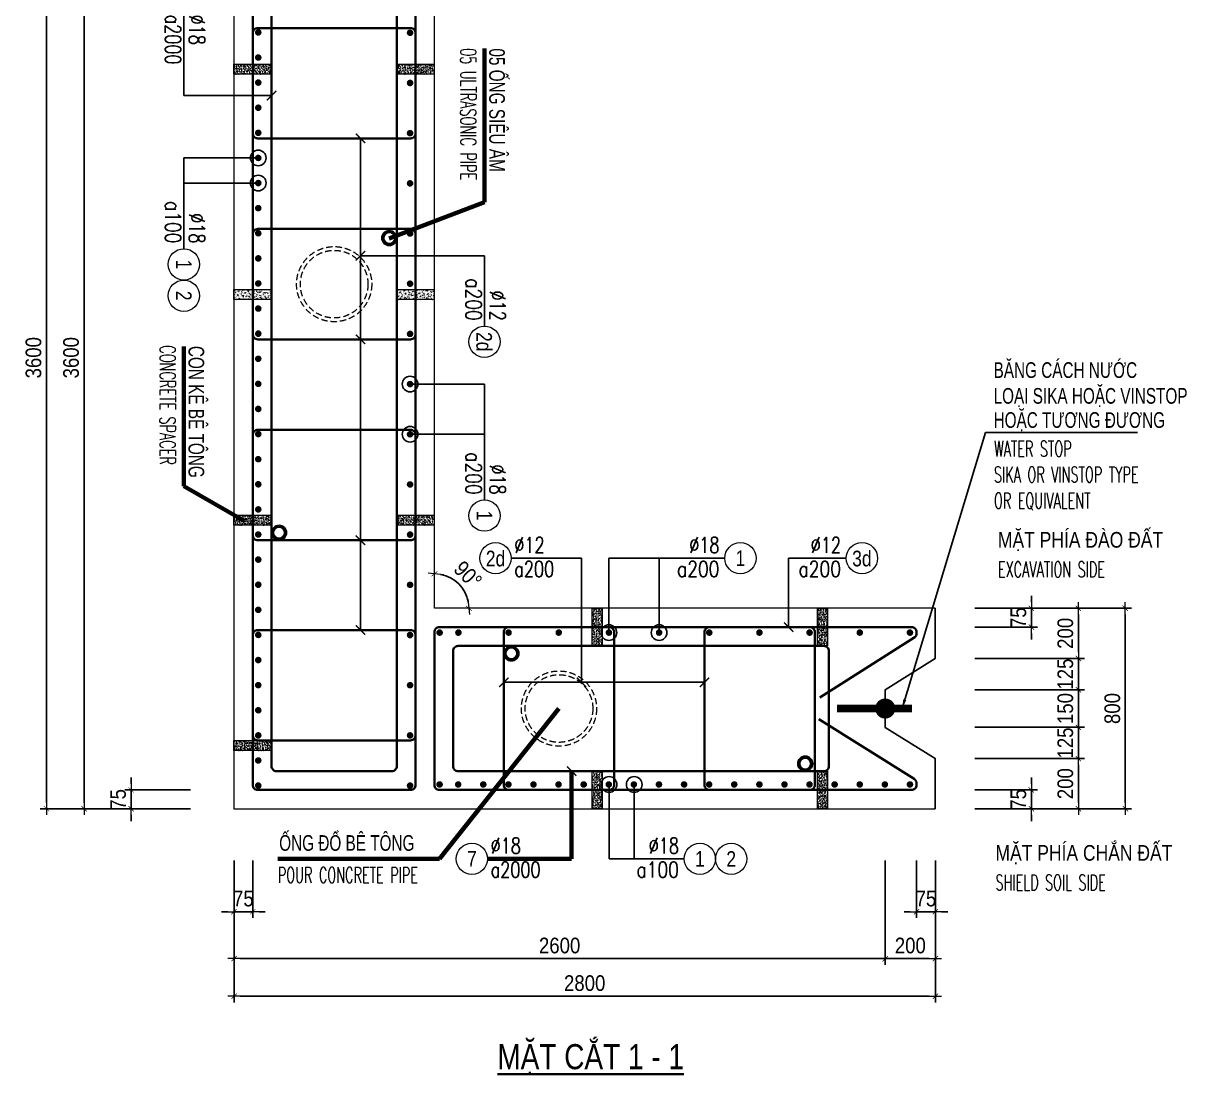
# Model space of a CAD drawing. Header units: millimetres. Extents: x -642477 to 1168880, y -27982 to 330379.
# Drawn here: x 885706 to 899641, y 84582 to 97172 of the extents above; entities that cross this region are included whole.
import ezdxf
from ezdxf.enums import TextEntityAlignment as Align

# ---------------------------------------------------------------- set-up
doc = ezdxf.new("R2010")
doc.units = ezdxf.units.MM
doc.linetypes.add('HIDDEN', pattern=[0.375, 0.25, -0.125])
doc.layers.get('0').update_dxf_attribs({"lineweight": 20})
doc.layers.get('Defpoints').update_dxf_attribs({"color": 151, "lineweight": 9})
for name, color, linetype, lineweight in [('NDC_S_BREAK-LINE', 1, 'Continuous', 15), ('NDC_S_DIAPHGRAM WALL', 3, 'Continuous', 20), ('NDC_S_DIM', 1, 'Continuous', 15), ('NDC_S_ENG TITLE', 3, 'Continuous', 20), ('NDC_S_HATCH MATERIAL', 8, 'Continuous', 13), ('NDC_S_LEADER', 1, 'Continuous', 15), ('NDC_S_LEVEL TEXT', 7, 'Continuous', 20), ('NDC_S_REBAR', 4, 'Continuous', 35), ('NDC_S_VN TEXT', 7, 'Continuous', 20), ('NDC_S_VN TITLE', 6, 'Continuous', 35)]:
    doc.layers.add(name, color=color, linetype=linetype, lineweight=lineweight)
doc.layers.add('NDC_S_REBAR DES.', color=2, linetype='Continuous')
doc.styles.add('ARIAL', font='arial.ttf', dxfattribs={"width": 0.8})
doc.styles.add('NDC_ARIAL', font='arial.ttf', dxfattribs={"width": 0.85})
doc.styles.add('NDC_DIM', font='', dxfattribs={"width": 0.75})
doc.styles.add('NDC_EN TXT', font='romans.shx', dxfattribs={"width": 0.8})
doc.styles.get('NDC_DIM').set_extended_font_data('Dotum')
doc.dimstyles.new('A1-NDC-1-25 (x3)', dxfattribs={"dimscale": 75, "dimtxt": 2.5, "dimasz": 1, "dimexe": 1, "dimexo": 0, "dimgap": 0.8, "dimtad": 1, "dimdec": 0, "dimlfac": 0.333333, "dimdsep": 46, "dimtxsty": 'NDC_ARIAL', "dimblk": 'DIMMARK', "dimcen": 49999.938995, "dimdle": 1.5, "dimclrd": 1, "dimclre": 1, "dimclrt": 3, "dimadec": 0, "dimazin": 0, "dimtfac": 1, "dimtdec": 0, "dimtix": 1, "dimtmove": 2, "dimatfit": 3, "dimfxl": 1, "dimarcsym": 0})
doc.dimstyles.new('NDC_dim_25', dxfattribs={"dimscale": 25, "dimtxt": 2.2, "dimasz": 1.5, "dimexe": 1.5, "dimexo": 2.5, "dimgap": 1, "dimtad": 1, "dimdec": 0, "dimzin": 0, "dimdsep": 46, "dimtxsty": 'NDC_DIM', "dimblk": 'DIMMARK', "dimcen": 0.09, "dimdle": 1.2, "dimclrd": 1, "dimclre": 1, "dimclrt": 3, "dimadec": 0, "dimazin": 0, "dimtfac": 1, "dimtdec": 0, "dimtix": 1, "dimtofl": 0, "dimtmove": 0, "dimatfit": 3, "dimfxl": 6, "dimfxlon": 1, "dimtolj": 1, "dimtzin": 0, "dimarcsym": 0})

# ---------------------------------------------------------------- blocks, each defined once
blk = doc.blocks.new('DIMMARK')
at = {"layer": 'NDC_S_DIM', "color": 1}
blk.add_line((-1.5, 0), (1, 0), dxfattribs=at)
at = {"layer": 'NDC_S_DIM', "color": 2, "const_width": 0.1}
blk.add_lwpolyline([(-0.424, -0.424), (0.424, 0.424)], dxfattribs=at)
blk = doc.blocks.new('Ong sieu am')
at = {"layer": 'NDC_S_HATCH MATERIAL'}
h = blk.add_hatch(dxfattribs=at)
h.set_pattern_fill('ANSI31', color=256, scale=20)
h.set_pattern_definition([(45, (0, 0), (-1.76776695, 1.76776695), [])])
h.paths.add_polyline_path([(-7119.3, 51158.9, 1), (-7179.3, 51158.9, 1)])
h.paths.add_polyline_path([(-7171.3, 51158.9, -1), (-7127.3, 51158.9, -1)], flags=16)
at = {"layer": 'NDC_S_REBAR DES.'}
for radius in [30, 22]:
    blk.add_circle((-7149.3, 51158.9), radius, dxfattribs=at)
blk = doc.blocks.new('ong do BT')
at = {"layer": 'NDC_S_HATCH MATERIAL', "linetype": 'HIDDEN', "ltscale": 100}
for radius in [150, 135]:
    blk.add_circle((-6323.7, 51237.8), radius, dxfattribs=at)
blk = doc.blocks.new('con ke BT')
at = {"layer": 'NDC_S_HATCH MATERIAL'}
h = blk.add_hatch(dxfattribs=at)
h.set_pattern_fill('AR-CONC', color=256, scale=2)
h.set_pattern_definition([(50, (0, 0), (14.3452037, -1.2550427), [1.5, -16.5]), (355, (0, 0), (-2.7750267, 15.0438427), [1.2, -13.2]), (100.451444, (1.195, -0.105), (11.570177, 13.7888), [1.274804, -14.0228422]), (46.1842, (0, 4), (21.3448266, -3.3103856), [2.25, -24.75]), (96.635635, (1.779, 3.724), (18.693239, 19.482372), [1.912207, -21.034275]), (351.184164, (0, 4), (18.693239, 19.482372), [1.8, -19.8]), (21, (2, 3), (11.938141, -8.0523778), [1.5, -16.5]), (326, (2, 3), (4.8663066, 14.503001), [1.2, -13.2]), (71.451445, (2.995, 2.329), (16.8044475, 6.450623), [1.274804, -14.0228422]), (37.5, (0, 0), (0.2431971, 6.6578771), [0, -13.04, 0, -13.4, 0, -13.25]), (7.5, (0, 0), (5.2613907, 7.8882342), [0, -7.64, 0, -12.74, 0, -5.05]), (327.5, (-4.46, 0), (10.6764487, -0.45109743), [0, -5, 0, -15.6, 0, -20.7]), (317.5, (-6.46, 0), (11.6637234, 2.0020996), [0, -6.5, 0, -10.36, 0, -14.7])])
h.paths.add_polyline_path([(-7076.9, 51430.9), (-7116.9, 51430.9), (-7116.9, 51280.9), (-7076.9, 51280.9)])
at = {"layer": 'NDC_S_BREAK-LINE'}
blk.add_lwpolyline([(-7116.9, 51430.9), (-7116.9, 51280.9), (-7076.9, 51280.9), (-7076.9, 51430.9)], close=True, dxfattribs=at)
blk = doc.blocks.new('*U2688')
at = {"layer": 'NDC_S_LEADER', "xscale": 3, "yscale": 3, "zscale": 3}
blk.add_blockref('con ke BT', (21291, -154068), dxfattribs=at)
blk = doc.blocks.new('*U2683')
at = {"layer": 'NDC_S_DIM', "color": 0, "linetype": 'ByBlock', "lineweight": -2, "transparency": 16777216}
for p in [(0, 0), (2700, 0), (5400, 0)]:
    blk.add_blockref('*U2688', p, dxfattribs=at)
blk = doc.blocks.new('*U2684')
at = {"layer": 'NDC_S_LEADER', "xscale": 3, "yscale": 3, "zscale": 3}
blk.add_blockref('con ke BT', (21291, -154068), dxfattribs=at)
blk = doc.blocks.new('*U2685')
at = {"layer": 'NDC_S_DIM', "color": 0, "linetype": 'ByBlock', "lineweight": -2, "transparency": 16777216}
for p in [(0, 0), (2700, 0), (5400, 0), (8100, 0)]:
    blk.add_blockref('*U2684', p, dxfattribs=at)
blk = doc.blocks.new('*U367')
blk.add_circle((-2.5, 0), 2.5)
at = {"layer": 'NDC_S_VN TEXT', "color": 3, "style": 'NDC_EN TXT', "width": 0.75}
for tag, p in [('DK1', (0.5, 0.85)), ('KC1', (0.5, -2.97))]:
    blk.add_attdef(tag, p, '', height=2.5, dxfattribs=at)
at = {"layer": 'NDC_S_VN TEXT', "color": 7, "style": 'ARIAL', "width": 0.8}
blk.add_attdef('SH2', text='', height=2.5, dxfattribs=at).set_placement((-2.5, 0), align=Align.MIDDLE)
blk = doc.blocks.new('*U366')
blk.add_circle((2.5, 0), 2.5)
at = {"layer": 'NDC_S_VN TEXT', "color": 3, "style": 'NDC_EN TXT'}
for tag, width, p in [('DK2', 0.75, (-0.85, 0.85)), ('KC2', 0.8, (-0.85, -2.97))]:
    blk.add_attdef(tag, text='', height=2.5, dxfattribs=dict(at, width=width)).set_placement(p, align=Align.RIGHT)
at = {"layer": 'NDC_S_VN TEXT', "color": 7, "style": 'ARIAL', "width": 0.8}
blk.add_attdef('SH3', text='', height=2.5, dxfattribs=at).set_placement((2.5, 0), align=Align.MIDDLE)
blk = doc.blocks.new('kata_block_THEP')
at = {"layer": 'NDC_S_REBAR', "color": 0}
for p, q in [((-0.5, 0), (0.5, 0)), ((-0.35, 0.35), (0.35, -0.35)), ((0.35, 0.35), (-0.35, -0.35)), ((0, 0.5), (0, -0.5))]:
    blk.add_line(p, q, dxfattribs=at)
at = {"layer": 'NDC_S_REBAR', "color": 0, "const_width": 0.0833}
blk.add_lwpolyline([(-0.5, 0, 1), (0.5, 0, 1), (-0.5, 0, 1)], format="xyb", dxfattribs=at)
blk = doc.blocks.new('*U2686')
at = {"layer": 'NDC_S_REBAR', "ltscale": 80, "xscale": 72, "yscale": 72, "zscale": 72}
blk.add_blockref('kata_block_THEP', (0, 0), dxfattribs=at)
blk = doc.blocks.new('*U2687')
at = {"layer": 'NDC_S_LEVEL TEXT', "color": 0, "linetype": 'ByBlock', "lineweight": -2, "transparency": 16777216}
for p in [(0, 0), (600.9, 0), (1201.8, 0), (1802.7, 0), (2403.6, 0), (3004.5, 0), (3605.4, 0), (4206.3, 0), (4807.2, 0), (5408.1, 0), (6009, 0), (6609.9, 0), (7210.8, 0), (7811.7, 0), (8412.6, 0), (9013.5, 0), (9614.4, 0)]:
    blk.add_blockref('*U2686', p, dxfattribs=at)
blk = doc.blocks.new('*U2690')
at = {"layer": 'NDC_S_REBAR', "ltscale": 80, "xscale": 72, "yscale": 72, "zscale": 72}
blk.add_blockref('kata_block_THEP', (0, 0), dxfattribs=at)
blk = doc.blocks.new('*U2691')
at = {"layer": 'NDC_S_LEVEL TEXT', "color": 0, "linetype": 'ByBlock', "lineweight": -2, "transparency": 16777216}
for p in [(0, 0), (300.6, 0), (601.2, 0), (901.8, 0), (1202.4, 0), (1503, 0), (1803.6, 0), (2104.2, 0), (2404.8, 0), (2705.4, 0), (3006, 0), (3306.6, 0), (3607.2, 0), (3907.8, 0), (4208.4, 0), (4509, 0), (4809.6, 0), (5110.2, 0), (5410.8, 0), (5711.4, 0), (6012, 0), (6312.6, 0), (6613.2, 0), (6913.8, 0), (7214.4, 0), (7515, 0), (7815.6, 0), (8116.2, 0), (8416.8, 0), (8717.4, 0), (9018, 0), (9318.6, 0), (9619.2, 0), (9919.8, 0)]:
    blk.add_blockref('*U2690', p, dxfattribs=at)
blk = doc.blocks.new('*D2741')
at = {"layer": 'Defpoints', "color": 0, "ltscale": 100, "transparency": 16777216}
for p in [(887710, 87992), (886997, 87767), (887710, 87767)]:
    blk.add_point(p, dxfattribs=at)
at = {"layer": 'NDC_S_DIM', "color": 1, "lineweight": -2, "ltscale": 100, "transparency": 16777216}
for p, q in [((886997, 88067), (886997, 88142)), ((887710, 87992), (886922, 87992)), ((886997, 87992), (886997, 87767)), ((887710, 87767), (886922, 87767)), ((886997, 87692), (886997, 87617))]:
    blk.add_line(p, q, dxfattribs=at)
at = {"layer": 'NDC_S_DIM', "color": 1, "lineweight": -2, "ltscale": 100, "transparency": 16777216, "xscale": 75, "yscale": 75, "zscale": 75}
for p, rotation in [((886997, 87992), 270), ((886997, 87767), 90)]:
    blk.add_blockref('DIMMARK', p, dxfattribs=dict(at, rotation=rotation))
at = {"layer": 'NDC_S_DIM', "color": 3, "ltscale": 100, "transparency": 16777216, "insert": (886842, 87879), "char_height": 187.5, "attachment_point": 5, "rotation": 90, "style": 'NDC_ARIAL'}
blk.add_mtext('75', dxfattribs=at)
blk = doc.blocks.new('*D2743')
at = {"layer": 'Defpoints', "color": 0, "ltscale": 100, "transparency": 16777216}
for p in [(887710, 98567), (886435, 87767), (887710, 87767)]:
    blk.add_point(p, dxfattribs=at)
at = {"layer": 'NDC_S_DIM', "color": 1, "lineweight": -2, "ltscale": 100, "transparency": 16777216}
for p, q in [((887710, 98567), (886360, 98567)), ((886435, 98492), (886435, 87842)), ((887710, 87767), (886360, 87767))]:
    blk.add_line(p, q, dxfattribs=at)
at = {"layer": 'NDC_S_DIM', "color": 1, "lineweight": -2, "ltscale": 100, "transparency": 16777216, "xscale": 75, "yscale": 75, "zscale": 75}
for p, rotation in [((886435, 98567), 90), ((886435, 87767), 270)]:
    blk.add_blockref('DIMMARK', p, dxfattribs=dict(at, rotation=rotation))
at = {"layer": 'NDC_S_DIM', "color": 3, "ltscale": 100, "transparency": 16777216, "insert": (886279, 93167), "char_height": 187.5, "attachment_point": 5, "rotation": 90, "style": 'NDC_ARIAL'}
blk.add_mtext('3600', dxfattribs=at)
blk = doc.blocks.new('*D2744')
at = {"layer": 'Defpoints', "color": 0, "ltscale": 100, "transparency": 16777216}
for p in [(887710, 98567), (885985, 87767), (887710, 87767)]:
    blk.add_point(p, dxfattribs=at)
at = {"layer": 'NDC_S_DIM', "color": 1, "lineweight": -2, "ltscale": 100, "transparency": 16777216}
for p, q in [((887710, 98567), (885910, 98567)), ((885985, 98492), (885985, 87842)), ((887710, 87767), (885910, 87767))]:
    blk.add_line(p, q, dxfattribs=at)
at = {"layer": 'NDC_S_DIM', "color": 1, "lineweight": -2, "ltscale": 100, "transparency": 16777216, "xscale": 75, "yscale": 75, "zscale": 75}
for p, rotation in [((885985, 98567), 90), ((885985, 87767), 270)]:
    blk.add_blockref('DIMMARK', p, dxfattribs=dict(at, rotation=rotation))
at = {"layer": 'NDC_S_DIM', "color": 3, "ltscale": 100, "transparency": 16777216, "insert": (885829, 93167), "char_height": 187.5, "attachment_point": 5, "rotation": 90, "style": 'NDC_ARIAL'}
blk.add_mtext('3600', dxfattribs=at)
blk = doc.blocks.new('*U2693')
at = {"layer": 'NDC_S_LEADER', "xscale": 3, "yscale": 3, "zscale": 3}
blk.add_blockref('con ke BT', (21291, -154068), dxfattribs=at)
blk = doc.blocks.new('*U2689')
at = {"layer": 'NDC_S_DIM', "color": 0, "linetype": 'ByBlock', "lineweight": -2, "transparency": 16777216}
for p in [(0, 0), (2700, 0)]:
    blk.add_blockref('*U2693', p, dxfattribs=at)
blk = doc.blocks.new('*U2678')
at = {"layer": 'NDC_S_LEADER', "xscale": 3, "yscale": 3, "zscale": 3}
blk.add_blockref('con ke BT', (21291, -154068), dxfattribs=at)
blk = doc.blocks.new('*U2679')
at = {"layer": 'NDC_S_DIM', "color": 0, "linetype": 'ByBlock', "lineweight": -2, "transparency": 16777216}
for p in [(0, 0), (2700, 0)]:
    blk.add_blockref('*U2678', p, dxfattribs=at)
blk = doc.blocks.new('*U2680')
at = {"layer": 'NDC_S_REBAR', "ltscale": 80, "xscale": 72, "yscale": 72, "zscale": 72}
blk.add_blockref('kata_block_THEP', (0, 0), dxfattribs=at)
blk = doc.blocks.new('*U2681')
at = {"layer": 'NDC_S_LEVEL TEXT', "color": 0, "linetype": 'ByBlock', "lineweight": -2, "transparency": 16777216}
for p in [(0, 0), (600.9, 0), (1201.8, 0), (1802.7, 0), (2403.6, 0), (3004.5, 0), (3605.4, 0), (4206.3, 0), (4807.2, 0), (5408.1, 0)]:
    blk.add_blockref('*U2680', p, dxfattribs=at)
blk = doc.blocks.new('*U2682')
at = {"layer": 'NDC_S_REBAR', "ltscale": 80, "xscale": 72, "yscale": 72, "zscale": 72}
blk.add_blockref('kata_block_THEP', (0, 0), dxfattribs=at)
blk = doc.blocks.new('*U2692')
at = {"layer": 'NDC_S_LEVEL TEXT', "color": 0, "linetype": 'ByBlock', "lineweight": -2, "transparency": 16777216}
for p in [(0, 0), (300.6, 0), (601.2, 0), (901.8, 0), (1202.4, 0), (1503, 0), (1803.6, 0), (2104.2, 0), (2404.8, 0), (2705.4, 0), (3006, 0), (3306.6, 0), (3607.2, 0), (3907.8, 0), (4208.4, 0), (4509, 0), (4809.6, 0), (5110.2, 0), (5410.8, 0)]:
    blk.add_blockref('*U2682', p, dxfattribs=at)
blk = doc.blocks.new('*D2726')
at = {"layer": 'Defpoints', "color": 0, "ltscale": 100, "transparency": 16777216}
for p in [(897102, 88367), (898343, 88367), (897102, 87767)]:
    blk.add_point(p, dxfattribs=at)
at = {"layer": 'NDC_S_DIM', "color": 1, "lineweight": -2, "ltscale": 100, "transparency": 16777216}
for p, q in [((897102, 88367), (898418, 88367)), ((898343, 87842), (898343, 88292)), ((897102, 87767), (898418, 87767))]:
    blk.add_line(p, q, dxfattribs=at)
at = {"layer": 'NDC_S_DIM', "color": 1, "lineweight": -2, "ltscale": 100, "transparency": 16777216, "xscale": 75, "yscale": 75, "zscale": 75}
for p, rotation in [((898343, 88367), 90), ((898343, 87767), 270)]:
    blk.add_blockref('DIMMARK', p, dxfattribs=dict(at, rotation=rotation))
at = {"layer": 'NDC_S_DIM', "color": 3, "ltscale": 100, "transparency": 16777216, "insert": (898187, 88067), "char_height": 187.5, "attachment_point": 5, "rotation": 90, "style": 'NDC_ARIAL'}
blk.add_mtext('200', dxfattribs=at)
blk = doc.blocks.new('*D2727')
at = {"layer": 'Defpoints', "color": 0, "ltscale": 100, "transparency": 16777216}
for p in [(897102, 88742), (898343, 88742), (897102, 88367)]:
    blk.add_point(p, dxfattribs=at)
at = {"layer": 'NDC_S_DIM', "color": 1, "lineweight": -2, "ltscale": 100, "transparency": 16777216}
for p, q in [((898343, 88817), (898343, 88892)), ((897102, 88742), (898418, 88742)), ((898343, 88367), (898343, 88742)), ((897102, 88367), (898418, 88367)), ((898343, 88292), (898343, 88217))]:
    blk.add_line(p, q, dxfattribs=at)
at = {"layer": 'NDC_S_DIM', "color": 1, "lineweight": -2, "ltscale": 100, "transparency": 16777216, "xscale": 75, "yscale": 75, "zscale": 75}
for p, rotation in [((898343, 88742), 270), ((898343, 88367), 90)]:
    blk.add_blockref('DIMMARK', p, dxfattribs=dict(at, rotation=rotation))
at = {"layer": 'NDC_S_DIM', "color": 3, "ltscale": 100, "transparency": 16777216, "insert": (898187, 88554), "char_height": 187.5, "attachment_point": 5, "rotation": 90, "style": 'NDC_ARIAL'}
blk.add_mtext('125', dxfattribs=at)
blk = doc.blocks.new('*D2728')
at = {"layer": 'Defpoints', "color": 0, "ltscale": 100, "transparency": 16777216}
for p in [(897102, 89192), (898343, 89192), (897102, 88742)]:
    blk.add_point(p, dxfattribs=at)
at = {"layer": 'NDC_S_DIM', "color": 1, "lineweight": -2, "ltscale": 100, "transparency": 16777216}
for p, q in [((898343, 89267), (898343, 89342)), ((897102, 89192), (898418, 89192)), ((898343, 88742), (898343, 89192)), ((897102, 88742), (898418, 88742)), ((898343, 88667), (898343, 88592))]:
    blk.add_line(p, q, dxfattribs=at)
at = {"layer": 'NDC_S_DIM', "color": 1, "lineweight": -2, "ltscale": 100, "transparency": 16777216, "xscale": 75, "yscale": 75, "zscale": 75}
for p, rotation in [((898343, 89192), 270), ((898343, 88742), 90)]:
    blk.add_blockref('DIMMARK', p, dxfattribs=dict(at, rotation=rotation))
at = {"layer": 'NDC_S_DIM', "color": 3, "ltscale": 100, "transparency": 16777216, "insert": (898187, 88967), "char_height": 187.5, "attachment_point": 5, "rotation": 90, "style": 'NDC_ARIAL'}
blk.add_mtext('150', dxfattribs=at)
blk = doc.blocks.new('*D2729')
at = {"layer": 'Defpoints', "color": 0, "ltscale": 100, "transparency": 16777216}
for p in [(897102, 89567), (898343, 89567), (897102, 89192)]:
    blk.add_point(p, dxfattribs=at)
at = {"layer": 'NDC_S_DIM', "color": 1, "lineweight": -2, "ltscale": 100, "transparency": 16777216}
for p, q in [((898343, 89642), (898343, 89717)), ((897102, 89567), (898418, 89567)), ((898343, 89192), (898343, 89567)), ((897102, 89192), (898418, 89192)), ((898343, 89117), (898343, 89042))]:
    blk.add_line(p, q, dxfattribs=at)
at = {"layer": 'NDC_S_DIM', "color": 1, "lineweight": -2, "ltscale": 100, "transparency": 16777216, "xscale": 75, "yscale": 75, "zscale": 75}
for p, rotation in [((898343, 89567), 270), ((898343, 89192), 90)]:
    blk.add_blockref('DIMMARK', p, dxfattribs=dict(at, rotation=rotation))
at = {"layer": 'NDC_S_DIM', "color": 3, "ltscale": 100, "transparency": 16777216, "insert": (898187, 89379), "char_height": 187.5, "attachment_point": 5, "rotation": 90, "style": 'NDC_ARIAL'}
blk.add_mtext('125', dxfattribs=at)
blk = doc.blocks.new('*D2730')
at = {"layer": 'Defpoints', "color": 0, "ltscale": 100, "transparency": 16777216}
for p in [(897102, 90167), (898343, 90167), (897102, 89567)]:
    blk.add_point(p, dxfattribs=at)
at = {"layer": 'NDC_S_DIM', "color": 1, "lineweight": -2, "ltscale": 100, "transparency": 16777216}
for p, q in [((897102, 90167), (898418, 90167)), ((898343, 89642), (898343, 90092)), ((897102, 89567), (898418, 89567))]:
    blk.add_line(p, q, dxfattribs=at)
at = {"layer": 'NDC_S_DIM', "color": 1, "lineweight": -2, "ltscale": 100, "transparency": 16777216, "xscale": 75, "yscale": 75, "zscale": 75}
for p, rotation in [((898343, 90167), 90), ((898343, 89567), 270)]:
    blk.add_blockref('DIMMARK', p, dxfattribs=dict(at, rotation=rotation))
at = {"layer": 'NDC_S_DIM', "color": 3, "ltscale": 100, "transparency": 16777216, "insert": (898187, 89867), "char_height": 187.5, "attachment_point": 5, "rotation": 90, "style": 'NDC_ARIAL'}
blk.add_mtext('200', dxfattribs=at)
blk = doc.blocks.new('*D2731')
at = {"layer": 'Defpoints', "color": 0, "ltscale": 100, "transparency": 16777216}
for p in [(897102, 90167), (898905, 90167), (897102, 87767)]:
    blk.add_point(p, dxfattribs=at)
at = {"layer": 'NDC_S_DIM', "color": 1, "lineweight": -2, "ltscale": 100, "transparency": 16777216}
for p, q in [((897102, 90167), (898980, 90167)), ((898905, 87842), (898905, 90092)), ((897102, 87767), (898980, 87767))]:
    blk.add_line(p, q, dxfattribs=at)
at = {"layer": 'NDC_S_DIM', "color": 1, "lineweight": -2, "ltscale": 100, "transparency": 16777216, "xscale": 75, "yscale": 75, "zscale": 75}
for p, rotation in [((898905, 90167), 90), ((898905, 87767), 270)]:
    blk.add_blockref('DIMMARK', p, dxfattribs=dict(at, rotation=rotation))
at = {"layer": 'NDC_S_DIM', "color": 3, "ltscale": 100, "transparency": 16777216, "insert": (898750, 88967), "char_height": 187.5, "attachment_point": 5, "rotation": 90, "style": 'NDC_ARIAL'}
blk.add_mtext('800', dxfattribs=at)
blk = doc.blocks.new('*D2732')
at = {"layer": 'Defpoints', "color": 0, "ltscale": 100, "transparency": 16777216}
for p in [(897102, 87992), (897780, 87992), (897102, 87767)]:
    blk.add_point(p, dxfattribs=at)
at = {"layer": 'NDC_S_DIM', "color": 1, "lineweight": -2, "ltscale": 100, "transparency": 16777216}
for p, q in [((897780, 88067), (897780, 88142)), ((897102, 87992), (897855, 87992)), ((897780, 87767), (897780, 87992)), ((897102, 87767), (897855, 87767)), ((897780, 87692), (897780, 87617))]:
    blk.add_line(p, q, dxfattribs=at)
at = {"layer": 'NDC_S_DIM', "color": 1, "lineweight": -2, "ltscale": 100, "transparency": 16777216, "xscale": 75, "yscale": 75, "zscale": 75}
for p, rotation in [((897780, 87992), 270), ((897780, 87767), 90)]:
    blk.add_blockref('DIMMARK', p, dxfattribs=dict(at, rotation=rotation))
at = {"layer": 'NDC_S_DIM', "color": 3, "ltscale": 100, "transparency": 16777216, "insert": (897625, 87879), "char_height": 187.5, "attachment_point": 5, "rotation": 90, "style": 'NDC_ARIAL'}
blk.add_mtext('75', dxfattribs=at)
blk = doc.blocks.new('*D2733')
at = {"layer": 'Defpoints', "color": 0, "ltscale": 100, "transparency": 16777216}
for p in [(897102, 90167), (897780, 90167), (897102, 89942)]:
    blk.add_point(p, dxfattribs=at)
at = {"layer": 'NDC_S_DIM', "color": 1, "lineweight": -2, "ltscale": 100, "transparency": 16777216}
for p, q in [((897780, 90242), (897780, 90317)), ((897102, 90167), (897855, 90167)), ((897780, 89942), (897780, 90167)), ((897102, 89942), (897855, 89942)), ((897780, 89867), (897780, 89792))]:
    blk.add_line(p, q, dxfattribs=at)
at = {"layer": 'NDC_S_DIM', "color": 1, "lineweight": -2, "ltscale": 100, "transparency": 16777216, "xscale": 75, "yscale": 75, "zscale": 75}
for p, rotation in [((897780, 90167), 270), ((897780, 89942), 90)]:
    blk.add_blockref('DIMMARK', p, dxfattribs=dict(at, rotation=rotation))
at = {"layer": 'NDC_S_DIM', "color": 3, "ltscale": 100, "transparency": 16777216, "insert": (897625, 90054), "char_height": 187.5, "attachment_point": 5, "rotation": 90, "style": 'NDC_ARIAL'}
blk.add_mtext('75', dxfattribs=at)
blk = doc.blocks.new('*D2734')
at = {"layer": 'Defpoints', "color": 0, "ltscale": 100, "transparency": 16777216}
for p in [(888230, 87147), (888455, 87147), (888455, 86534)]:
    blk.add_point(p, dxfattribs=at)
at = {"layer": 'NDC_S_DIM', "color": 1, "lineweight": -2, "ltscale": 100, "transparency": 16777216}
for p, q in [((888230, 87147), (888230, 86459)), ((888455, 87147), (888455, 86459)), ((888155, 86534), (888080, 86534)), ((888230, 86534), (888455, 86534)), ((888530, 86534), (888605, 86534))]:
    blk.add_line(p, q, dxfattribs=at)
at = {"layer": 'NDC_S_DIM', "color": 1, "lineweight": -2, "ltscale": 100, "transparency": 16777216, "xscale": 75, "yscale": 75, "zscale": 75}
blk.add_blockref('DIMMARK', (888230, 86534), dxfattribs=at)
at = {"layer": 'NDC_S_DIM', "color": 1, "lineweight": -2, "ltscale": 100, "transparency": 16777216, "xscale": 75, "yscale": 75, "zscale": 75, "rotation": 180}
blk.add_blockref('DIMMARK', (888455, 86534), dxfattribs=at)
at = {"layer": 'NDC_S_DIM', "color": 3, "ltscale": 100, "transparency": 16777216, "insert": (888342, 86690), "char_height": 187.5, "attachment_point": 5, "style": 'NDC_ARIAL'}
blk.add_mtext('75', dxfattribs=at)
blk = doc.blocks.new('*D2735')
at = {"layer": 'Defpoints', "color": 0, "ltscale": 100, "transparency": 16777216}
for p in [(896405, 87147), (896630, 87147), (896630, 86534)]:
    blk.add_point(p, dxfattribs=at)
at = {"layer": 'NDC_S_DIM', "color": 1, "lineweight": -2, "ltscale": 100, "transparency": 16777216}
for p, q in [((896405, 87147), (896405, 86459)), ((896630, 87147), (896630, 86459)), ((896330, 86534), (896255, 86534)), ((896405, 86534), (896630, 86534)), ((896705, 86534), (896780, 86534))]:
    blk.add_line(p, q, dxfattribs=at)
at = {"layer": 'NDC_S_DIM', "color": 1, "lineweight": -2, "ltscale": 100, "transparency": 16777216, "xscale": 75, "yscale": 75, "zscale": 75}
blk.add_blockref('DIMMARK', (896405, 86534), dxfattribs=at)
at = {"layer": 'NDC_S_DIM', "color": 1, "lineweight": -2, "ltscale": 100, "transparency": 16777216, "xscale": 75, "yscale": 75, "zscale": 75, "rotation": 180}
blk.add_blockref('DIMMARK', (896630, 86534), dxfattribs=at)
at = {"layer": 'NDC_S_DIM', "color": 3, "ltscale": 100, "transparency": 16777216, "insert": (896517, 86690), "char_height": 187.5, "attachment_point": 5, "style": 'NDC_ARIAL'}
blk.add_mtext('75', dxfattribs=at)
blk = doc.blocks.new('*D2736')
at = {"layer": 'Defpoints', "color": 0, "ltscale": 100, "transparency": 16777216}
for p in [(888230, 87147), (896030, 87147), (896030, 85972)]:
    blk.add_point(p, dxfattribs=at)
at = {"layer": 'NDC_S_DIM', "color": 1, "lineweight": -2, "ltscale": 100, "transparency": 16777216}
for p, q in [((888230, 87147), (888230, 85897)), ((896030, 87147), (896030, 85897)), ((888305, 85972), (895955, 85972))]:
    blk.add_line(p, q, dxfattribs=at)
at = {"layer": 'NDC_S_DIM', "color": 1, "lineweight": -2, "ltscale": 100, "transparency": 16777216, "xscale": 75, "yscale": 75, "zscale": 75, "rotation": 180}
blk.add_blockref('DIMMARK', (888230, 85972), dxfattribs=at)
at = {"layer": 'NDC_S_DIM', "color": 1, "lineweight": -2, "ltscale": 100, "transparency": 16777216, "xscale": 75, "yscale": 75, "zscale": 75}
blk.add_blockref('DIMMARK', (896030, 85972), dxfattribs=at)
at = {"layer": 'NDC_S_DIM', "color": 3, "ltscale": 100, "transparency": 16777216, "insert": (892130, 86128), "char_height": 187.5, "attachment_point": 5, "style": 'NDC_ARIAL'}
blk.add_mtext('2600', dxfattribs=at)
blk = doc.blocks.new('*D2737')
at = {"layer": 'Defpoints', "color": 0, "ltscale": 100, "transparency": 16777216}
for p in [(896030, 87147), (896630, 87147), (896630, 85972)]:
    blk.add_point(p, dxfattribs=at)
at = {"layer": 'NDC_S_DIM', "color": 1, "lineweight": -2, "ltscale": 100, "transparency": 16777216}
for p, q in [((896030, 87147), (896030, 85897)), ((896630, 87147), (896630, 85897)), ((896105, 85972), (896555, 85972))]:
    blk.add_line(p, q, dxfattribs=at)
at = {"layer": 'NDC_S_DIM', "color": 1, "lineweight": -2, "ltscale": 100, "transparency": 16777216, "xscale": 75, "yscale": 75, "zscale": 75, "rotation": 180}
blk.add_blockref('DIMMARK', (896030, 85972), dxfattribs=at)
at = {"layer": 'NDC_S_DIM', "color": 1, "lineweight": -2, "ltscale": 100, "transparency": 16777216, "xscale": 75, "yscale": 75, "zscale": 75}
blk.add_blockref('DIMMARK', (896630, 85972), dxfattribs=at)
at = {"layer": 'NDC_S_DIM', "color": 3, "ltscale": 100, "transparency": 16777216, "insert": (896330, 86128), "char_height": 187.5, "attachment_point": 5, "style": 'NDC_ARIAL'}
blk.add_mtext('200', dxfattribs=at)
blk = doc.blocks.new('*D2738')
at = {"layer": 'Defpoints', "color": 0, "ltscale": 100, "transparency": 16777216}
for p in [(888230, 87147), (896630, 87147), (896630, 85522)]:
    blk.add_point(p, dxfattribs=at)
at = {"layer": 'NDC_S_DIM', "color": 1, "lineweight": -2, "ltscale": 100, "transparency": 16777216}
for p, q in [((888230, 87147), (888230, 85447)), ((896630, 87147), (896630, 85447)), ((888305, 85522), (896555, 85522))]:
    blk.add_line(p, q, dxfattribs=at)
at = {"layer": 'NDC_S_DIM', "color": 1, "lineweight": -2, "ltscale": 100, "transparency": 16777216, "xscale": 75, "yscale": 75, "zscale": 75, "rotation": 180}
blk.add_blockref('DIMMARK', (888230, 85522), dxfattribs=at)
at = {"layer": 'NDC_S_DIM', "color": 1, "lineweight": -2, "ltscale": 100, "transparency": 16777216, "xscale": 75, "yscale": 75, "zscale": 75}
blk.add_blockref('DIMMARK', (896630, 85522), dxfattribs=at)
at = {"layer": 'NDC_S_DIM', "color": 3, "ltscale": 100, "transparency": 16777216, "insert": (892430, 85678), "char_height": 187.5, "attachment_point": 5, "style": 'NDC_ARIAL'}
blk.add_mtext('2800', dxfattribs=at)
blk = doc.blocks.new('*D2739')
at = {"layer": 'Defpoints', "color": 0, "ltscale": 100, "transparency": 16777216}
for p in [(890630, 98567), (890986, 90373), (890630, 90167), (890630, 90167), (896630, 90167)]:
    blk.add_point(p, dxfattribs=at)
at = {"layer": 'NDC_S_DIM', "color": 1, "lineweight": -2, "ltscale": 100, "transparency": 16777216}
blk.add_arc((890630, 90167), 412, 10.4395, 79.5605, dxfattribs=at)
at = {"layer": 'NDC_S_DIM', "color": 1, "lineweight": -2, "ltscale": 100, "transparency": 16777216, "xscale": 75, "yscale": 75, "zscale": 75}
for p, rotation in [((890630, 90579), 174.780261228515), ((891042, 90167), 275.2197384819801)]:
    blk.add_blockref('DIMMARK', p, dxfattribs=dict(at, rotation=rotation))
at = {"layer": 'NDC_S_DIM', "color": 3, "ltscale": 100, "transparency": 16777216, "insert": (891031, 90568), "char_height": 187.5, "attachment_point": 5, "rotation": 315, "style": 'NDC_ARIAL'}
blk.add_mtext('90°', dxfattribs=at)

msp = doc.modelspace()

# ---------------------------------------------------------------- linework, layer by layer
at = {"layer": 'NDC_S_DIAPHGRAM WALL', "ltscale": 0.01}
msp.add_lwpolyline([(888229.5, 98566.5), (888229.5, 87766.5), (896629.5, 87766.5), (896629.5, 88366.5), (896029.5, 88741.5), (896029.5, 89191.5), (896629.5, 89566.5), (896629.5, 90166.5), (890629.5, 90166.5), (890629.5, 98566.5), (890029.5, 98566.5), (889654.5, 99166.5), (889204.5, 99166.5), (888829.5, 98566.5)], close=True, dxfattribs=at)
msp.add_lwpolyline([(896629.5, 90166.5), (896629.5, 89566.5), (896029.5, 89191.5), (896029.5, 88741.5), (896629.5, 88366.5), (896629.5, 87766.5)], dxfattribs=at)
at = {"layer": 'NDC_S_DIAPHGRAM WALL', "ltscale": 50, "const_width": 120}
msp.add_lwpolyline([(896089.5, 88966.5, -1), (895969.5, 88966.5, -1)], format="xyb", close=True, dxfattribs=at)
at = {"layer": 'NDC_S_DIAPHGRAM WALL', "ltscale": 50, "const_width": 90}
msp.add_lwpolyline([(896351.6, 88966.5), (895451.6, 88966.5)], dxfattribs=at)
at = {"layer": 'NDC_S_DIM'}
for centre in [(887629.5, 93909.8), (894184.8, 87166.5)]:
    msp.add_circle(centre, 187.5, dxfattribs=at)
at = {"layer": 'NDC_S_REBAR'}
for points in [[(890404.5, 98281.5, 0.4142136), (890344.5, 98341.5), (888514.5, 98341.5, 0.4142136), (888454.5, 98281.5), (888454.5, 98281.5), (888454.5, 88051.5, 0.4142136), (888514.5, 87991.5), (890344.5, 87991.5, 0.4142136), (890404.5, 88051.5)], [(890179.5, 98056.5), (890179.5, 88276.5, -0.4142136), (890119.5, 88216.5), (888739.5, 88216.5, -0.4142136), (888679.5, 88276.5), (888679.5, 98056.5, -0.4142136), (888739.5, 98116.5), (890119.5, 98116.5, -0.4142136)], [(890404.5, 97054.7), (890404.5, 95853.3, -0.4142136), (890344.5, 95793.3), (888514.5, 95793.3, -0.4142136), (888454.5, 95853.3), (888454.5, 97054.7, -0.4142136), (888514.5, 97114.7), (890344.5, 97114.7, -0.4142136)], [(890404.5, 94648.7), (890404.5, 93447.3, -0.4142136), (890344.5, 93387.3), (888514.5, 93387.3, -0.4142136), (888454.5, 93447.3), (888454.5, 94648.7, -0.4142136), (888514.5, 94708.7), (890344.5, 94708.7, -0.4142136)], [(890404.5, 92243.3), (890404.5, 91041.9, -0.4142136), (890344.5, 90981.9), (888514.5, 90981.9, -0.4142136), (888454.5, 91041.9), (888454.5, 92243.3, -0.4142136), (888514.5, 92303.3), (890344.5, 92303.3, -0.4142136)], [(890404.5, 89846.9), (890404.5, 88645.6, -0.4142136), (890344.5, 88585.6), (888514.5, 88585.6, -0.4142136), (888454.5, 88645.6), (888454.5, 89846.9, -0.4142136), (888514.5, 89906.9), (890344.5, 89906.9, -0.4142136)], [(891521.5, 89941.5), (892722.8, 89941.5, -0.4142136), (892782.8, 89881.5), (892782.8, 88051.5, -0.4142136), (892722.8, 87991.5), (891521.5, 87991.5, -0.4142136), (891461.5, 88051.5), (891461.5, 89881.5, -0.4142136)], [(893925.1, 89941.5), (895126.4, 89941.5, -0.4142136), (895186.4, 89881.5), (895186.4, 88051.5, -0.4142136), (895126.4, 87991.5), (893925.1, 87991.5, -0.4142136), (893865.1, 88051.5), (893865.1, 89881.5, -0.4142136)], [(890914.5, 89716.5), (895294.5, 89716.5, -0.4142136), (895354.5, 89656.5), (895354.5, 88276.5, -0.4142136), (895294.5, 88216.5), (890914.5, 88216.5, -0.4142136), (890854.5, 88276.5), (890854.5, 89656.5, -0.4142136)]]:
    msp.add_lwpolyline(points, format="xyb", close=True, dxfattribs=at)
msp.add_lwpolyline([(895233.9, 88840.8), (896376.3, 88123.9, -0.2585925), (896404.5, 88073), (896404.5, 88051.5, -0.4142136), (896344.5, 87991.5), (890689.5, 87991.5, -0.4142136), (890629.5, 88051.5), (890629.5, 88062.3), (890629.5, 89873.6), (890629.5, 89881.5, -0.4142136), (890689.5, 89941.5), (896344.5, 89941.5, -0.4142136), (896404.5, 89881.5), (896404.5, 89865.8, -0.2239077), (896382.7, 89819.5), (895245.1, 89098.6)], format="xyb", dxfattribs=at)

# ---------------------------------------------------------------- block references
at = {"layer": 'NDC_S_DIM', "ltscale": 80, "xscale": 75, "yscale": 75, "zscale": 75, "rotation": 270}
for name, p, values in [('*U367', (887629.5, 97312.3), {'SH2': '6', 'DK1': '%%C18', 'KC1': 'a2000'}), ('*U366', (887629.5, 94472.3), {'SH3': '1', 'DK2': '%%C18', 'KC2': 'a100'}), ('*U366', (891229.5, 93546.3), {'SH3': '2d', 'DK2': '%%c12', 'KC2': 'a200'}), ('*U366', (891229.5, 91464.2), {'SH3': '1', 'DK2': '%%C18', 'KC2': 'a200'})]:
    msp.add_blockref(name, p, dxfattribs=at).add_auto_attribs(values)
at = {"layer": 'NDC_S_DIM', "xscale": -1, "rotation": 270}
for name, p in [('*U2685', (888454.5, 88523)), ('*U2683', (890404.5, 91223))]:
    msp.add_blockref(name, p, dxfattribs=at)
at = {"layer": 'NDC_S_DIM', "ltscale": 80, "xscale": 75, "yscale": 75, "zscale": 75}
for name, p, values in [('*U367', (891549.9, 90766.5), {'SH2': '2d', 'DK1': '%%c12', 'KC1': 'a200'}), ('*U366', (894107.6, 90766.5), {'SH3': '1', 'DK2': '%%C18', 'KC2': 'a200'}), ('*U366', (895563, 90766.5), {'SH3': '3d', 'DK2': '%%c12', 'KC2': 'a200'}), ('*U367', (891266.8, 87166.5), {'SH2': '7', 'DK1': '%%C18', 'KC1': 'a2000'}), ('*U366', (893622.3, 87166.5), {'SH3': '1', 'DK2': '%%C18', 'KC2': 'a100'})]:
    msp.add_blockref(name, p, dxfattribs=at).add_auto_attribs(values)
at = {"layer": 'NDC_S_DIM', "xscale": -1}
for name, p in [('*U2689', (895279.5, 89941.5)), ('*U2679', (895279.5, 87991.5))]:
    msp.add_blockref(name, p, dxfattribs=at)
at = {"layer": 'NDC_S_LEADER', "xscale": 3, "yscale": 3, "zscale": 3, "rotation": 270}
for name, p in [('Ong sieu am', (736612.9, 73152)), ('ong do BT', (735716.1, 75076.8)), ('Ong sieu am', (735292.9, 69624.1))]:
    msp.add_blockref(name, p, dxfattribs=at)
at = {"layer": 'NDC_S_LEADER', "xscale": 3, "yscale": 3, "zscale": 3}
for name, p in [('Ong sieu am', (912999.4, -63850)), ('ong do BT', (911093.4, -64746.9)), ('Ong sieu am', (916519, -65170))]:
    msp.add_blockref(name, p, dxfattribs=at)
at = {"layer": 'NDC_S_LEVEL TEXT', "extrusion": (0, 0, -1), "xscale": -1, "zscale": -1}
for name, p, rotation in [('*U2691', (-888520.5, 88044.3), 270), ('*U2692', (-896325.7, 88057.5), 180)]:
    msp.add_blockref(name, p, dxfattribs=dict(at, rotation=rotation))
at = {"layer": 'NDC_S_LEVEL TEXT', "xscale": -1, "rotation": 270}
msp.add_blockref('*U2687', (890338.5, 88044.3), dxfattribs=at)
at = {"layer": 'NDC_S_LEVEL TEXT', "xscale": -1}
msp.add_blockref('*U2681', (896325.7, 89875.5), dxfattribs=at)
at = {"layer": 'NDC_S_REBAR', "ltscale": 80, "xscale": -72.00000000000001, "yscale": 72.00000000000001, "zscale": 72}
for p in [(890692.7, 89875.5), (890692.7, 88057.5)]:
    msp.add_blockref('kata_block_THEP', p, dxfattribs=at)

# ---------------------------------------------------------------- texts
at = {"layer": 'NDC_S_ENG TITLE', "style": 'NDC_EN TXT', "width": 0.6}
for s, p in [('05 ULTRASONIC PIPE', (891035.8, 96873.3)), ('CONCRETE SPACER', (887435.8, 93315.4))]:
    msp.add_text(s, height=187.5, rotation=270, dxfattribs=at).set_placement(p, align=Align.MIDDLE_LEFT)
for s, p in [('WATER STOP', (897332.1, 92076.9)), ('SIKA OR VINSTOP TYPE', (897332.1, 91768.3)), ('OR EQUIVALENT', (897332.1, 91454.8)), ('EXCAVATION SIDE', (897379.2, 90632.1)), ('POUR CONCRETE PIPE', (888754.6, 86972.8)), ('SHIELD SOIL SIDE', (897350.1, 86883.6))]:
    msp.add_text(s, height=187.5, dxfattribs=at).set_placement(p, align=Align.MIDDLE_LEFT)
at = {"layer": 'NDC_S_LEVEL TEXT', "style": 'NDC_ARIAL', "width": 0.7}
for s, p in [('05 ỐNG SIÊU ÂM', (891380, 96870.8)), ('CON KÊ BÊ TÔNG', (887778.7, 93308.7))]:
    msp.add_text(s, height=187.5, rotation=270, dxfattribs=at).set_placement(p, align=Align.MIDDLE_LEFT)
at = {"layer": 'NDC_S_LEVEL TEXT', "style": 'NDC_ARIAL'}
for s, width, p in [('BĂNG CÁCH NƯỚC', 0.7, (897327.5, 93019.1)), ('LOẠI SIKA HOẶC VINSTOP', 0.7, (897327.5, 92710.4)), ('HOẶC TƯƠNG ĐƯƠNG', 0.7, (897327.5, 92421.1)), ('MẶT PHÍA ĐÀO ĐẤT', 0.8, (897379.2, 90986.8)), ('ỐNG ĐỔ BÊ TÔNG', 0.7, (888771.4, 87357)), ('MẶT PHÍA CHẮN ĐẤT', 0.8, (897350.1, 87238.3))]:
    msp.add_text(s, height=187.5, dxfattribs=dict(at, width=width)).set_placement(p, align=Align.MIDDLE_LEFT)
at = {"layer": 'NDC_S_VN TEXT', "color": 7, "style": 'ARIAL', "width": 0.8}
msp.add_text('2', height=187.5, rotation=270, dxfattribs=at).set_placement((887629.5, 93909.8), align=Align.MIDDLE)
msp.add_text('2', height=187.5, dxfattribs=at).set_placement((894184.8, 87166.5), align=Align.MIDDLE)
at = {"layer": 'NDC_S_VN TITLE', "style": 'NDC_ARIAL', "width": 0.8}
msp.add_text('%%UMẶT CẮT 1 - 1', height=300, dxfattribs=at).set_placement((892501.7, 84810.5), align=Align.MIDDLE)

# ---------------------------------------------------------------- dimensions: what is measured, and where the dimension line sits
at = {"layer": 'NDC_S_DIM', "ltscale": 100}
for base, p1, p2, angle, picture, middle in [((885984.8, 87766.5), (887709.5, 98566.5), (887709.5, 87766.5), 270, '*D2744', (885829, 93166.5)), ((886434.8, 87766.5), (887709.5, 98566.5), (887709.5, 87766.5), 270, '*D2743', (886279, 93166.5)), ((897780.4, 90166.5), (897102.1, 89941.5), (897102.1, 90166.5), 90, '*D2733', (897625.1, 90054)), ((898342.9, 90166.5), (897102.1, 89566.5), (897102.1, 90166.5), 90, '*D2730', (898187.2, 89866.5)), ((898905.4, 90166.5), (897102.1, 87766.5), (897102.1, 90166.5), 90, '*D2731', (898749.7, 88966.5)), ((898342.9, 89566.5), (897102.1, 89191.5), (897102.1, 89566.5), 90, '*D2729', (898187.2, 89379)), ((898342.9, 89191.5), (897102.1, 88741.5), (897102.1, 89191.5), 90, '*D2728', (898187.2, 88966.5)), ((898342.9, 88741.5), (897102.1, 88366.5), (897102.1, 88741.5), 90, '*D2727', (898187.2, 88554)), ((898342.9, 88366.5), (897102.1, 87766.5), (897102.1, 88366.5), 90, '*D2726', (898187.2, 88066.5)), ((886997.3, 87766.5), (887709.5, 87991.5), (887709.5, 87766.5), 270, '*D2741', (886842, 87879)), ((897780.4, 87991.5), (897102.1, 87766.5), (897102.1, 87991.5), 90, '*D2732', (897625.1, 87879))]:
    dim = msp.add_linear_dim(base=base, p1=p1, p2=p2, angle=angle, dimstyle='A1-NDC-1-25 (x3)', dxfattribs=at)
    dim.commit()
    dim.dimension.update_dxf_attribs({"geometry": picture, "text_midpoint": middle})
dim = msp.add_angular_dim_2l(base=(890986.5, 90372.6), line1=((896629.5, 90166.5), (890629.5, 90166.5)), line2=((890629.5, 90166.5), (890629.5, 98566.5)), dimstyle='A1-NDC-1-25 (x3)', dxfattribs=at)
dim.commit()
dim.dimension.update_dxf_attribs({"geometry": '*D2739', "text_midpoint": (891031.1, 90568.1)})
for base, p1, p2, picture, middle in [((888454.5, 86534.3), (888229.5, 87146.8), (888454.5, 87146.8), '*D2734', (888342, 86689.7)), ((896029.5, 85971.8), (888229.5, 87146.8), (896029.5, 87146.8), '*D2736', (892129.5, 86127.6)), ((896629.5, 85521.8), (888229.5, 87146.8), (896629.5, 87146.8), '*D2738', (892429.5, 85677.6)), ((896629.5, 85971.8), (896029.5, 87146.8), (896629.5, 87146.8), '*D2737', (896329.5, 86127.6)), ((896629.5, 86534.3), (896404.5, 87146.8), (896629.5, 87146.8), '*D2735', (896517, 86689.7))]:
    dim = msp.add_linear_dim(base=base, p1=p1, p2=p2, dimstyle='A1-NDC-1-25 (x3)', dxfattribs=at)
    dim.commit()
    dim.dimension.update_dxf_attribs({"geometry": picture, "text_midpoint": middle})

# ---------------------------------------------------------------- leaders
at = {"layer": 'NDC_S_LEADER'}
for points, override in [([(888679.5, 96306.4), (887629.5, 96306.4), (887629.5, 97312.3)], {"dimasz": 4.5, "dimldrblk": 'ArchTick'}), ([(890089.5, 94595.3), (891229.5, 95030.9), (891229.5, 96869.8)], {"dimasz": 4.5, "dimlwd": 65533}), ([(889743.8, 95793.3), (889743.8, 92375.2)], {"dimasz": 4.5, "dimldrblk": 'ArchTick'}), ([(888520.5, 95559.3), (887629.5, 95559.3), (887629.5, 94472.3)], {"dimasz": 7.5, "dimldrblk": 'DotBlank'}), ([(888520.5, 95258.7), (887629.5, 95258.7), (887629.5, 94472.3)], {"dimasz": 7.5, "dimldrblk": 'DotBlank'}), ([(889743.8, 94388), (891229.5, 94388), (891229.5, 93546.3)], {"dimasz": 4.5, "dimldrblk": 'ArchTick'}), ([(889743.8, 93387.3), (889743.8, 92375.2)], {"dimasz": 4.5, "dimldrblk": 'ArchTick'}), ([(888350.3, 91215.1), (887629.5, 91631.1), (887629.5, 93303.1)], {"dimasz": 4.5, "dimlwd": 65533}), ([(889743.8, 90981.9), (889743.8, 93091.2)], {"dimasz": 4.5, "dimldrblk": 'ArchTick'}), ([(890338.5, 92851.5), (891229.5, 92851.5), (891229.5, 91464.2)], {"dimasz": 7.5, "dimldrblk": 'DotBlank'}), ([(889743.8, 89906.9), (889743.8, 92881.3)], {"dimasz": 4.5, "dimldrblk": 'ArchTick'}), ([(890338.5, 92250.6), (891229.5, 92250.6), (891229.5, 91464.2)], {"dimasz": 7.5, "dimldrblk": 'DotBlank'}), ([(896231.2, 88966.5), (897230.1, 92270.6), (899052.5, 92270.6)], {"dimasz": 4.5}), ([(892391.6, 89280.8), (892391.6, 90766.5), (891549.9, 90766.5)], {"dimasz": 4.5, "dimldrblk": 'ArchTick'}), ([(892720.3, 89875.5), (892720.3, 90766.5), (894107.6, 90766.5)], {"dimasz": 7.5, "dimldrblk": 'DotBlank'}), ([(893321.2, 89875.5), (893321.2, 90766.5), (894107.6, 90766.5)], {"dimasz": 7.5, "dimldrblk": 'DotBlank'}), ([(894872.6, 89941.5), (894872.6, 90766.5), (895563, 90766.5)], {"dimasz": 4.5, "dimldrblk": 'ArchTick'}), ([(891461.5, 89280.8), (893383.7, 89280.8)], {"dimasz": 4.5, "dimldrblk": 'ArchTick'}), ([(893864.2, 89280.8), (891461.5, 89280.8)], {"dimasz": 4.5, "dimldrblk": 'ArchTick'}), ([(893864.2, 89280.8), (892424.7, 89280.8)], {"dimasz": 4.5, "dimldrblk": 'ArchTick'}), ([(892122.2, 88966.5), (890689.4, 87166.5), (888755.5, 87166.5)], {"dimasz": 4.5, "dimlwd": 65533}), ([(892272.7, 88216.5), (892272.7, 87166.5), (891266.8, 87166.5)], {"dimasz": 4.5, "dimldrblk": 'ArchTick', "dimlwd": 65533}), ([(892722.4, 88057.5), (892722.4, 87166.5), (893622.3, 87166.5)], {"dimasz": 7.5, "dimldrblk": 'DotBlank'}), ([(893023, 88057.5), (893023, 87166.5), (893622.3, 87166.5)], {"dimasz": 7.5, "dimldrblk": 'DotBlank'})]:
    msp.add_leader(points, dimstyle='NDC_dim_25', override=override, dxfattribs=at)

doc.saveas('drawing.dxf')
